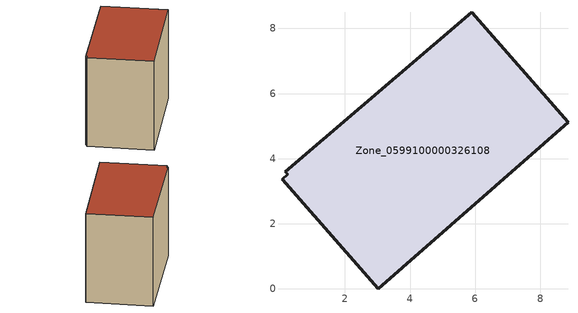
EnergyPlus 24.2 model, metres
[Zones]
Zone_0599100000326108
 floor ground (C_G): 0.07,3.37 0.24,3.52 0.17,3.6 5.9,8.5 8.85,5.12 3.02,0 z0
 wall outside (C_F): 8.85,5.12 5.9,8.5 0.17,3.6 0.24,3.52 0.07,3.37 3.02,0 8.85,5.12 z0:6.49
 roof outside (C_R): 0.24,3.52 0.07,3.37 3.02,0 8.85,5.12 5.9,8.5 0.17,3.6 z6.49
[BUILDING]
Pand.0599100000326108: North Axis=0; Terrain=City; Loads Convergence Tolerance Value=0.04; Temperature Convergence Tolerance Value=0.4; Solar Distribution=FullExterior; Maximum Number of Warmup Days=25; Minimum Number of Warmup Days=1
[Site:Location]
Rotterdam.The.Hague.AP_ZH_NLD Design_Conditions: Latitude=51.96; Longitude=4.45; Time Zone=1; Elevation=-4.5
[SITE:GROUNDTEMPERATURE:BUILDINGSURFACE]
18, 18, 18, 18, 18, 18, 18, 18, 18, 18, 18, 18
[MATERIAL] Thermal Absorptance=0.9; Solar Absorptance=0.7; Visible Absorptance=0.7
Name | Roughness | Thickness | Conductivity | Density | Specific Heat
G.TI.1946 | MediumSmooth | 0.15 | 1 | 540 | 1210
F.TI.1946 | Rough | 0.3 | 0.857143 | 1920 | 840
R.TI.1946 | MediumRough | 0.2 | 0.1 | 1500 | 1000
[CONSTRUCTION]
C_G: G.TI.1946
C_F: F.TI.1946
C_R: R.TI.1946
[ZONE]
Zone_0599100000326108: Type=1; Multiplier=1; Ceiling Height=Autocalculate; Volume=Autocalculate; Floor Area=autocalculate; Part of Total Floor Area=Yes
[ZONEINFILTRATION:DESIGNFLOWRATE]
Infil_Zone_0599100000326108: Zone or ZoneList or Space or SpaceList=Zone_0599100000326108; Schedule=AlwaysOn; Design Flow Rate Calculation Method=Flow/Area; Flow Rate per Floor Area=0.003; Constant Term Coefficient=1; Temperature Term Coefficient=0; Velocity Term Coefficient=0; Velocity Squared Term Coefficient=0
[HVACTEMPLATE:ZONE:IDEALLOADSAIRSYSTEM]
Zone_0599100000326108: Maximum Heating Supply Air Temperature=50; Minimum Cooling Supply Air Temperature=13; Maximum Heating Supply Air Humidity Ratio=0.0156; Minimum Cooling Supply Air Humidity Ratio=0.0077; Heating Limit=NoLimit; Cooling Limit=NoLimit; Dehumidification Control Type=ConstantSensibleHeatRatio; Cooling Sensible Heat Ratio=0.7; Dehumidification Setpoint=60; Humidification Control Type=None; Humidification Setpoint=30; Outdoor Air Method=None; Outdoor Air Flow Rate per Person=0.00944; Outdoor Air Flow Rate per Zone Floor Area=0; Outdoor Air Flow Rate per Zone=0; Demand Controlled Ventilation Type=None; Outdoor Air Economizer Type=NoEconomizer; Heat Recovery Type=None; Sensible Heat Recovery Effectiveness=0.7; Latent Heat Recovery Effectiveness=0.65
[ZONECONTROL:THERMOSTAT]
ThermostatControl_Zone_0599100000326108: Zone or ZoneList=Zone_0599100000326108; Control Type Schedule=DualSetpointControlType; Control 1=Thermostat_Zone_0599100000326108; Temperature Difference Between Cutout And Setpoint=0
[THERMOSTATSETPOINT:DUALSETPOINT]
Thermostat_Zone_0599100000326108: Heating Setpoint Temperature Schedule=HeatingSetpoint_Zone_0599100000326108; Cooling Setpoint Temperature Schedule=CoolingSetpoint_Zone_0599100000326108
[SCHEDULE:COMPACT]
HeatingSetpoint_Zone_0599100000326108: Through: 12/31, For: AllDays, Until: 24:00, 21
CoolingSetpoint_Zone_0599100000326108: Through: 12/31, For: AllDays, Until: 24:00, 24
DualSetpointControlType: Through: 12/31, For: AllDays, Until: 24:00, 4
AlwaysOn: Through: 12/31, For: AllDays, Until: 24:00, 1
